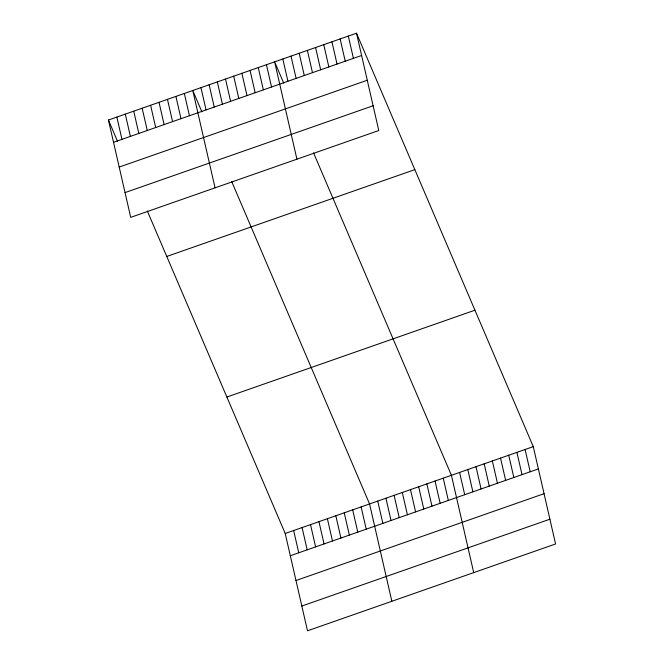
<?xml version="1.0" encoding="UTF-8"?>
<svg xmlns="http://www.w3.org/2000/svg" width="664" height="664" viewBox="0 0 664 664"><rect width="100%" height="100%" fill="white"/><g stroke="black" fill="none" stroke-linecap="round" stroke-linejoin="round"><path stroke-width="1" d="M356.502 33.2L378.787 130.526L130.717 217.36L108.423 120.026L356.502 33.2L533.283 446.64L555.577 543.974L307.498 630.8L285.213 533.474L147.317 210.986M113.527 142.303L361.598 55.477M119.196 167.071L367.275 80.244M125.04 192.593L373.118 105.759M166.764 256.462L414.834 169.635M226.872 397.031L474.943 310.204M285.213 533.474L533.283 446.64M290.309 555.743L538.388 468.917M295.986 580.51L544.057 493.684M301.829 606.033L549.9 519.206M283.76 83.199L274.63 61.852L296.924 159.186M313.524 152.811L451.42 475.299L473.714 572.625M201.897 111.851L192.767 90.503L215.061 187.837M231.661 181.463L369.558 503.951L391.851 601.277M108.423 120.026L117.553 141.374M525.099 449.511L530.204 471.78M516.916 452.375L522.012 474.652M508.724 455.238L513.828 477.516M500.54 458.102L505.644 480.379M492.356 460.965L497.452 483.243M484.164 463.837L489.268 486.114M475.98 466.701L481.085 488.978M467.796 469.564L472.892 491.841M459.604 472.428L464.709 494.705M348.309 36.063L353.414 58.341M443.237 478.163L448.333 500.44M340.126 38.927L345.23 61.204M435.044 481.026L440.149 503.304M331.942 41.799L337.038 64.076M426.861 483.89L431.965 506.167M323.75 44.662L328.854 66.939M418.677 486.754L423.773 509.031M315.566 47.526L320.671 69.803M410.485 489.625L415.589 511.902M307.382 50.389L312.478 72.666M402.301 492.489L407.406 514.766M299.19 53.261L304.295 75.53M394.117 495.352L399.213 517.63M291.006 56.125L296.111 78.402M385.925 498.216L391.03 520.493M282.822 58.988L287.919 81.265M377.741 501.088L382.846 523.356M266.447 64.715L271.551 86.992M361.125 506.898L366.221 529.175M258.263 67.587L263.359 89.856M352.684 509.852L357.788 532.13M250.071 70.45L255.175 92.728M344.251 512.807L349.355 535.084M241.887 73.314L246.991 95.591M335.818 515.754L340.922 538.031M233.703 76.177L238.799 98.455M327.385 518.708L332.481 540.986M225.511 79.041L230.615 101.318M318.952 521.663L324.049 543.941M217.327 81.913L222.432 104.19M310.511 524.61L315.616 546.887M209.143 84.776L214.24 107.053M302.078 527.565L307.183 549.842M200.951 87.64L206.056 109.917M293.646 530.519L298.75 552.797M184.335 93.458L189.439 115.735M175.902 96.413L180.998 118.69M167.469 99.359L172.565 121.636M159.028 102.314L164.132 124.591M150.595 105.269L155.7 127.546M142.162 108.215L147.267 130.493M133.73 111.17L138.826 133.447M125.288 114.125L130.393 136.402M116.856 117.072L121.96 139.349"/></g></svg>
